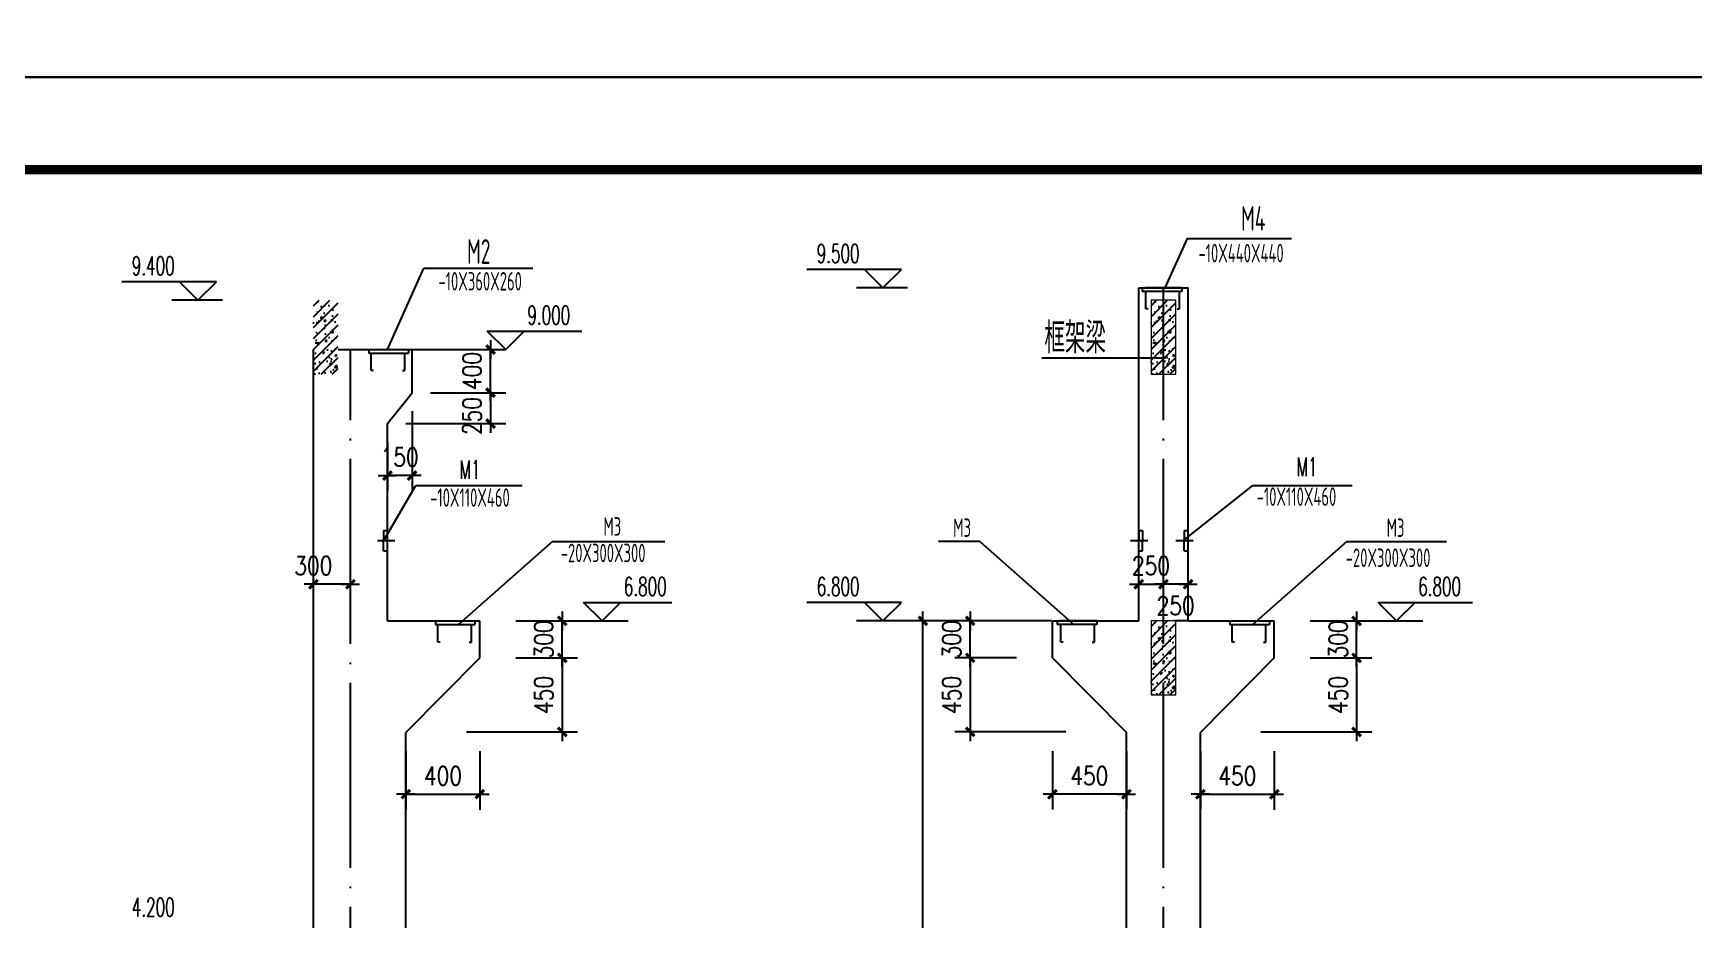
# Model space of a CAD drawing. Extents: x 2025205 to 2402328, y -557483 to 329036.
# Drawn here: x 2106551 to 2133483, y -19010 to -4634 of the extents above; entities that cross this region are included whole.
import ezdxf

# ---------------------------------------------------------------- set-up
doc = ezdxf.new("R2010")
doc.units = 0
doc.header["$LTSCALE"] = 1500
doc.header["$MEASUREMENT"] = 0
doc.linetypes.add('DOTE', pattern=[2.42, 2, -0.2, 0.02, -0.2])
for name, color, linetype in [('11', 3, 'Continuous'), ('DCL2', 4, 'Continuous'), ('DOTE', 252, 'DOTE'), ('PUB_DIM', 3, 'Continuous'), ('PUB_TEXT', 7, 'Continuous'), ('PUB_TITLE', 4, 'Continuous'), ('柱__钢筋标注', 7, 'Continuous'), ('柱子', 3, 'Continuous'), ('框架外形', 2, 'Continuous'), ('水平标注', 2, 'Continuous')]:
    doc.layers.add(name, color=color, linetype=linetype)
doc.layers.add('查找字符', color=1, linetype='ByLayer', lineweight=18)
doc.styles.add('_HZTXT', font='txt.shx', dxfattribs={"width": 0.8, "bigfont": 'hztxt.shx'})
doc.styles.add('DIM_FONT', font='SIMPLEX.shx', dxfattribs={"width": 0.8})
doc.styles.get("Standard").update_dxf_attribs({"font": 'TSSDENG', "width": 0.7, "bigfont": 'TSSDCHN'})
doc.styles.add('TSSD_DIMENSION', font='tssdeng.shx', dxfattribs={"width": 0.8, "bigfont": 'tssdchn.shx'})
doc.styles.add('中文说明', font='SIMPLEX.shx', dxfattribs={"width": 0.7, "bigfont": '0hztxt.shx'})
doc.dimstyles.new('DIMN', dxfattribs={"dimtxt": 300, "dimasz": 1, "dimexe": 250, "dimexo": 300, "dimgap": 150, "dimtad": 1, "dimdec": 0, "dimzin": 0, "dimdsep": 46, "dimtxsty": 'DIM_FONT', "dimblk": '_DIMX', "dimcen": 0.09, "dimclrt": 7, "dimadec": 0, "dimazin": 0, "dimtfac": 1, "dimtdec": 0, "dimtix": 1, "dimtmove": 2, "dimatfit": 3, "dimldrblk": '_DIMX', "dimfxl": 1, "dimtolj": 1, "dimtzin": 0, "dimarcsym": 0})

# ---------------------------------------------------------------- blocks, each defined once
blk = doc.blocks.new('_DIMX')
blk.add_line((-150, 0), (150, 0))
at = {"const_width": 50}
blk.add_lwpolyline([(-70, -70), (70, 70)], dxfattribs=at)
blk = doc.blocks.new('*D283')
at = {"layer": 'Defpoints', "color": 0, "transparency": 16777216}
for p in [(2121746, -14163), (2122797, -14163, 200), (2122797, -14763, 200)]:
    blk.add_point(p, dxfattribs=at)
at = {"layer": 'PUB_DIM', "color": 0, "lineweight": -2, "transparency": 16777216}
for p, q in [((2122497, -14163), (2121496, -14163)), ((2121746, -14162), (2121746, -14161)), ((2121746, -14763), (2121746, -14163)), ((2122497, -14763), (2121496, -14763)), ((2121746, -14764), (2121746, -14765))]:
    blk.add_line(p, q, dxfattribs=at)
for p, rotation in [((2121746, -14163), 270), ((2121746, -14763), 90)]:
    blk.add_blockref('_DIMX', p, dxfattribs=dict(at, rotation=rotation))
at = {"layer": 'PUB_DIM', "color": 7, "transparency": 16777216, "insert": (2121446, -14463), "char_height": 300, "attachment_point": 5, "rotation": 90, "style": 'DIM_FONT'}
blk.add_mtext('\\A1;300', dxfattribs=at)
blk = doc.blocks.new('*D284')
at = {"layer": 'Defpoints', "color": 0, "transparency": 16777216}
for p in [(2122797, -14763, 200), (2121746, -15963), (2123597, -15963, 200)]:
    blk.add_point(p, dxfattribs=at)
at = {"layer": 'PUB_DIM', "color": 0, "lineweight": -2, "transparency": 16777216}
for p, q in [((2122497, -14763), (2121496, -14763)), ((2121746, -14764), (2121746, -15962)), ((2123297, -15963), (2121496, -15963))]:
    blk.add_line(p, q, dxfattribs=at)
for p, rotation in [((2121746, -14763), 90), ((2121746, -15963), 270)]:
    blk.add_blockref('_DIMX', p, dxfattribs=dict(at, rotation=rotation))
at = {"layer": 'PUB_DIM', "color": 7, "transparency": 16777216, "insert": (2121446, -15363), "char_height": 300, "attachment_point": 5, "rotation": 90, "style": 'DIM_FONT'}
blk.add_mtext('\\A1;450', dxfattribs=at)
blk = doc.blocks.new('*D285')
at = {"layer": 'Defpoints', "color": 0, "transparency": 16777216}
for p in [(2112695, -9763, 200), (2113968, -9763), (2112695, -10463, 200)]:
    blk.add_point(p, dxfattribs=at)
at = {"layer": 'PUB_DIM', "color": 0, "lineweight": -2, "transparency": 16777216}
for p, q in [((2112995, -9763), (2114218, -9763)), ((2113968, -9762), (2113968, -9761)), ((2113968, -10463), (2113968, -9763)), ((2112995, -10463), (2114218, -10463)), ((2113968, -10464), (2113968, -10465))]:
    blk.add_line(p, q, dxfattribs=at)
for p, rotation in [((2113968, -9763), 270), ((2113968, -10463), 90)]:
    blk.add_blockref('_DIMX', p, dxfattribs=dict(at, rotation=rotation))
at = {"layer": 'PUB_DIM', "color": 7, "transparency": 16777216, "insert": (2113668, -10113), "char_height": 300, "attachment_point": 5, "rotation": 90, "style": 'DIM_FONT'}
blk.add_mtext('\\A1;400', dxfattribs=at)
blk = doc.blocks.new('*D286')
at = {"layer": 'Defpoints', "color": 0, "transparency": 16777216}
for p in [(2114078, -14163, 200), (2115130, -14163), (2114078, -14763, 200)]:
    blk.add_point(p, dxfattribs=at)
at = {"layer": 'PUB_DIM', "color": 0, "lineweight": -2, "transparency": 16777216}
for p, q in [((2114378, -14163), (2115380, -14163)), ((2115130, -14162), (2115130, -14161)), ((2115130, -14763), (2115130, -14163)), ((2114378, -14763), (2115380, -14763)), ((2115130, -14764), (2115130, -14765))]:
    blk.add_line(p, q, dxfattribs=at)
for p, rotation in [((2115130, -14163), 270), ((2115130, -14763), 90)]:
    blk.add_blockref('_DIMX', p, dxfattribs=dict(at, rotation=rotation))
at = {"layer": 'PUB_DIM', "color": 7, "transparency": 16777216, "insert": (2114830, -14463), "char_height": 300, "attachment_point": 5, "rotation": 90, "style": 'DIM_FONT'}
blk.add_mtext('\\A1;300', dxfattribs=at)
blk = doc.blocks.new('*D287')
at = {"layer": 'Defpoints', "color": 0, "transparency": 16777216}
for p in [(2114078, -14763, 200), (2113278, -15963, 200), (2115130, -15963)]:
    blk.add_point(p, dxfattribs=at)
at = {"layer": 'PUB_DIM', "color": 0, "lineweight": -2, "transparency": 16777216}
for p, q in [((2114378, -14763), (2115380, -14763)), ((2115130, -14764), (2115130, -15962)), ((2113578, -15963), (2115380, -15963))]:
    blk.add_line(p, q, dxfattribs=at)
for p, rotation in [((2115130, -14763), 90), ((2115130, -15963), 270)]:
    blk.add_blockref('_DIMX', p, dxfattribs=dict(at, rotation=rotation))
at = {"layer": 'PUB_DIM', "color": 7, "transparency": 16777216, "insert": (2114830, -15363), "char_height": 300, "attachment_point": 5, "rotation": 90, "style": 'DIM_FONT'}
blk.add_mtext('\\A1;450', dxfattribs=at)
blk = doc.blocks.new('*D291')
at = {"layer": 'Defpoints', "color": 0, "transparency": 16777216}
for p in [(2111095, -13568), (2111095, -13904, 200), (2111695, -13904)]:
    blk.add_point(p, dxfattribs=at)
at = {"layer": 'PUB_DIM', "color": 0, "lineweight": -2, "transparency": 16777216}
for p, q in [((2111095, -13604), (2111095, -13318)), ((2111695, -13604), (2111695, -13318)), ((2111694, -13568), (2111096, -13568))]:
    blk.add_line(p, q, dxfattribs=at)
at = {"layer": 'PUB_DIM', "color": 0, "lineweight": -2, "transparency": 16777216, "rotation": 180}
blk.add_blockref('_DIMX', (2111095, -13568), dxfattribs=at)
at = {"layer": 'PUB_DIM', "color": 0, "lineweight": -2, "transparency": 16777216}
blk.add_blockref('_DIMX', (2111695, -13568), dxfattribs=at)
at = {"layer": 'PUB_DIM', "color": 7, "transparency": 16777216, "insert": (2111095, -13268), "char_height": 300, "attachment_point": 5, "style": 'DIM_FONT'}
blk.add_mtext('\\A1;300', dxfattribs=at)
blk = doc.blocks.new('*D293')
at = {"layer": 'Defpoints', "color": 0, "transparency": 16777216}
for p in [(2112695, -10463, 200), (2112295, -10963, 200), (2113968, -10963)]:
    blk.add_point(p, dxfattribs=at)
at = {"layer": 'PUB_DIM', "color": 0, "lineweight": -2, "transparency": 16777216}
for p, q in [((2112995, -10463), (2114218, -10463)), ((2113968, -10464), (2113968, -10962)), ((2112595, -10963), (2114218, -10963))]:
    blk.add_line(p, q, dxfattribs=at)
for p, rotation in [((2113968, -10463), 90), ((2113968, -10963), 270)]:
    blk.add_blockref('_DIMX', p, dxfattribs=dict(at, rotation=rotation))
at = {"layer": 'PUB_DIM', "color": 7, "transparency": 16777216, "insert": (2113668, -10843), "char_height": 300, "attachment_point": 5, "rotation": 90, "style": 'DIM_FONT'}
blk.add_mtext('\\A1;250', dxfattribs=at)
blk = doc.blocks.new('*D295')
at = {"layer": 'Defpoints', "color": 0, "transparency": 16777216}
for p in [(2112695, -10463, 200), (2112295, -10963, 200), (2112295, -11807)]:
    blk.add_point(p, dxfattribs=at)
at = {"layer": 'PUB_DIM', "color": 0, "lineweight": -2, "transparency": 16777216}
for p, q in [((2112695, -10763), (2112695, -12057)), ((2112295, -11263), (2112295, -12057)), ((2112294, -11807), (2112293, -11807)), ((2112695, -11807), (2112295, -11807)), ((2112696, -11807), (2112697, -11807))]:
    blk.add_line(p, q, dxfattribs=at)
blk.add_blockref('_DIMX', (2112295, -11807), dxfattribs=at)
at = {"layer": 'PUB_DIM', "color": 0, "lineweight": -2, "transparency": 16777216, "rotation": 180}
blk.add_blockref('_DIMX', (2112695, -11807), dxfattribs=at)
at = {"layer": 'PUB_DIM', "color": 7, "transparency": 16777216, "insert": (2112495, -11507), "char_height": 300, "attachment_point": 5, "style": 'DIM_FONT'}
blk.add_mtext('\\A1;150', dxfattribs=at)
blk = doc.blocks.new('*D296')
at = {"layer": 'Defpoints', "color": 0, "transparency": 16777216}
for p in [(2126963, -14763, 200), (2126163, -15963, 200), (2128014, -15963)]:
    blk.add_point(p, dxfattribs=at)
at = {"layer": 'PUB_DIM', "color": 0, "lineweight": -2, "transparency": 16777216}
for p, q in [((2127263, -14763), (2128264, -14763)), ((2128014, -14764), (2128014, -15962)), ((2126463, -15963), (2128264, -15963))]:
    blk.add_line(p, q, dxfattribs=at)
for p, rotation in [((2128014, -14763), 90), ((2128014, -15963), 270)]:
    blk.add_blockref('_DIMX', p, dxfattribs=dict(at, rotation=rotation))
at = {"layer": 'PUB_DIM', "color": 7, "transparency": 16777216, "insert": (2127714, -15363), "char_height": 300, "attachment_point": 5, "rotation": 90, "style": 'DIM_FONT'}
blk.add_mtext('\\A1;450', dxfattribs=at)
blk = doc.blocks.new('*D297')
at = {"layer": 'Defpoints', "color": 0, "transparency": 16777216}
for p in [(2126963, -14163, 200), (2128014, -14163), (2126963, -14763, 200)]:
    blk.add_point(p, dxfattribs=at)
at = {"layer": 'PUB_DIM', "color": 0, "lineweight": -2, "transparency": 16777216}
for p, q in [((2127263, -14163), (2128264, -14163)), ((2128014, -14162), (2128014, -14161)), ((2128014, -14763), (2128014, -14163)), ((2127263, -14763), (2128264, -14763)), ((2128014, -14764), (2128014, -14765))]:
    blk.add_line(p, q, dxfattribs=at)
for p, rotation in [((2128014, -14163), 270), ((2128014, -14763), 90)]:
    blk.add_blockref('_DIMX', p, dxfattribs=dict(at, rotation=rotation))
at = {"layer": 'PUB_DIM', "color": 7, "transparency": 16777216, "insert": (2127714, -14463), "char_height": 300, "attachment_point": 5, "rotation": 90, "style": 'DIM_FONT'}
blk.add_mtext('\\A1;300', dxfattribs=at)
blk = doc.blocks.new('*D299')
at = {"layer": 'Defpoints', "color": 0, "transparency": 16777216}
for p in [(2123080, -15974), (2124280, -15974), (2123080, -16974)]:
    blk.add_point(p, dxfattribs=at)
at = {"layer": 'PUB_DIM', "color": 0, "lineweight": -2, "transparency": 16777216}
for p, q in [((2123080, -16274), (2123080, -17224)), ((2124280, -16274), (2124280, -17224)), ((2124279, -16974), (2123081, -16974))]:
    blk.add_line(p, q, dxfattribs=at)
at = {"layer": 'PUB_DIM', "color": 0, "lineweight": -2, "transparency": 16777216, "rotation": 180}
blk.add_blockref('_DIMX', (2123080, -16974), dxfattribs=at)
at = {"layer": 'PUB_DIM', "color": 0, "lineweight": -2, "transparency": 16777216}
blk.add_blockref('_DIMX', (2124280, -16974), dxfattribs=at)
at = {"layer": 'PUB_DIM', "color": 7, "transparency": 16777216, "insert": (2123680, -16674), "char_height": 300, "attachment_point": 5, "style": 'DIM_FONT'}
blk.add_mtext('\\A1;450', dxfattribs=at)
blk = doc.blocks.new('*D300')
at = {"layer": 'Defpoints', "color": 0, "transparency": 16777216}
for p in [(2124880, -13568), (2124880, -13904), (2125280, -13904)]:
    blk.add_point(p, dxfattribs=at)
at = {"layer": 'PUB_DIM', "color": 0, "lineweight": -2, "transparency": 16777216}
for p, q in [((2124880, -13604), (2124880, -13318)), ((2125280, -13604), (2125280, -13318)), ((2125279, -13568), (2124881, -13568))]:
    blk.add_line(p, q, dxfattribs=at)
at = {"layer": 'PUB_DIM', "color": 0, "lineweight": -2, "transparency": 16777216, "rotation": 180.0000000000041}
blk.add_blockref('_DIMX', (2124880, -13568), dxfattribs=at)
at = {"layer": 'PUB_DIM', "color": 0, "lineweight": -2, "transparency": 16777216}
blk.add_blockref('_DIMX', (2125280, -13568), dxfattribs=at)
at = {"layer": 'PUB_DIM', "color": 7, "transparency": 16777216, "insert": (2125080, -13916), "char_height": 300, "attachment_point": 5, "style": 'DIM_FONT'}
blk.add_mtext('\\A1;250', dxfattribs=at)
blk = doc.blocks.new('*D301')
at = {"layer": 'Defpoints', "color": 0, "transparency": 16777216}
for p in [(2124880, -13568), (2124480, -13904), (2124880, -13904)]:
    blk.add_point(p, dxfattribs=at)
at = {"layer": 'PUB_DIM', "color": 0, "lineweight": -2, "transparency": 16777216}
for p, q in [((2124480, -13604), (2124480, -13318)), ((2124880, -13604), (2124880, -13318)), ((2124479, -13568), (2124478, -13568)), ((2124480, -13568), (2124880, -13568)), ((2124881, -13568), (2124882, -13568))]:
    blk.add_line(p, q, dxfattribs=at)
blk.add_blockref('_DIMX', (2124480, -13568), dxfattribs=at)
at = {"layer": 'PUB_DIM', "color": 0, "lineweight": -2, "transparency": 16777216, "rotation": 180}
blk.add_blockref('_DIMX', (2124880, -13568), dxfattribs=at)
at = {"layer": 'PUB_DIM', "color": 7, "transparency": 16777216, "insert": (2124680, -13268), "char_height": 300, "attachment_point": 5, "style": 'DIM_FONT'}
blk.add_mtext('\\A1;250', dxfattribs=at)

msp = doc.modelspace()

# ---------------------------------------------------------------- hatches: boundary and pattern name
h = msp.add_hatch()
h.set_pattern_fill('钢筋混凝土', color=256, scale=50)
h.set_pattern_definition([(45, (-9e-10, 1170.69), (-88.388348, 88.388348), []), (50, (-9e-10, 1170.7), (358.63009, -31.376067), [37.5, -412.5]), (355, (-9e-10, 1170.7), (-69.37567, 376.09607), [30, -330]), (100.4514, (29.9, 1168.07), (289.25469, 344.71977), [31.870095, -350.571056]), (46.1842, (-9e-10, 1270.7), (533.62052, -82.75951), [56.25, -618.75]), (96.6356, (44.47, 1263.8), (467.33135, 487.05894), [47.80514, -525.8565]), (351.1842, (-9e-10, 1270.7), (467.33097, 487.0593), [45, -495]), (21, (50, 1245.7), (298.453526, -201.309445), [37.5, -412.5]), (326, (50, 1245.7), (121.657666, 362.57502), [30, -330]), (71.4514, (74.87, 1228.9), (420.111314, 161.26525), [31.870095, -350.571056]), (37.5, (-9e-10, 1170.69), (6.079928, 166.446927), [0, -326, 0, -335, 0, -331.25]), (7.5, (-9e-10, 1170.69), (131.534769, 197.205856), [0, -191, 0, -318.5, 0, -126.25]), (327.5, (-111.5, 1170.69), (266.911218, -11.277436), [0, -125, 0, -390, 0, -517.5]), (317.5, (-161.5, 1170.69), (291.593085, 50.05249), [0, -162.5, 0, -259, 0, -367.5])])
h.paths.add_polyline_path([(2111095.4, -10163.3), (2111495.4, -10163.3), (2111495.4, -8963.3), (2111095.4, -8963.3)])
h = msp.add_hatch()
h.set_pattern_fill('钢筋混凝土', color=256, scale=50)
h.set_pattern_definition([(45, (13584.59, 1170.69), (-88.388348, 88.388348), []), (50, (13584.6, 1170.7), (358.63009, -31.376067), [37.5, -412.5]), (355, (13584.6, 1170.7), (-69.37567, 376.09607), [30, -330]), (100.4514, (13614.47, 1168.07), (289.25469, 344.71977), [31.870095, -350.571056]), (46.1842, (13584.6, 1270.7), (533.62052, -82.75951), [56.25, -618.75]), (96.6356, (13629.06, 1263.8), (467.33135, 487.05894), [47.80514, -525.8565]), (351.1842, (13584.6, 1270.7), (467.33097, 487.0593), [45, -495]), (21, (13634.6, 1245.7), (298.453526, -201.309445), [37.5, -412.5]), (326, (13634.6, 1245.7), (121.657666, 362.57502), [30, -330]), (71.4514, (13659.46, 1228.9), (420.111314, 161.26525), [31.870095, -350.571056]), (37.5, (13584.59, 1170.69), (6.079928, 166.446927), [0, -326, 0, -335, 0, -331.25]), (7.5, (13584.59, 1170.69), (131.534769, 197.205856), [0, -191, 0, -318.5, 0, -126.25]), (327.5, (13473.09, 1170.69), (266.911218, -11.277436), [0, -125, 0, -390, 0, -517.5]), (317.5, (13423.1, 1170.69), (291.593085, 50.05249), [0, -162.5, 0, -259, 0, -367.5])])
h.paths.add_polyline_path([(2124680, -10163.3), (2125080, -10163.3), (2125080, -8963.3), (2124680, -8963.3)])
h = msp.add_hatch()
h.set_pattern_fill('钢筋混凝土', color=256, scale=50)
h.set_pattern_definition([(45, (13584.59, -4029.31), (-88.388348, 88.388348), []), (50, (13584.6, -4029.3), (358.63009, -31.376067), [37.5, -412.5]), (355, (13584.6, -4029.3), (-69.37567, 376.09607), [30, -330]), (100.4514, (13614.47, -4031.93), (289.25469, 344.71977), [31.870095, -350.571056]), (46.1842, (13584.6, -3929.3), (533.62052, -82.75951), [56.25, -618.75]), (96.6356, (13629.06, -3936.2), (467.33135, 487.05894), [47.80514, -525.8565]), (351.1842, (13584.6, -3929.3), (467.33097, 487.0593), [45, -495]), (21, (13634.6, -3954.3), (298.453526, -201.309445), [37.5, -412.5]), (326, (13634.6, -3954.3), (121.657666, 362.57502), [30, -330]), (71.4514, (13659.46, -3971.1), (420.111314, 161.26525), [31.870095, -350.571056]), (37.5, (13584.59, -4029.31), (6.079928, 166.446927), [0, -326, 0, -335, 0, -331.25]), (7.5, (13584.59, -4029.31), (131.534769, 197.205856), [0, -191, 0, -318.5, 0, -126.25]), (327.5, (13473.09, -4029.31), (266.911218, -11.277436), [0, -125, 0, -390, 0, -517.5]), (317.5, (13423.1, -4029.31), (291.593085, 50.05249), [0, -162.5, 0, -259, 0, -367.5])])
h.paths.add_polyline_path([(2124680, -15363.3), (2125080, -15363.3), (2125080, -14163.3), (2124680, -14163.3)])

# ---------------------------------------------------------------- linework, layer by layer
for p, q in [((2124539, -8763.3), (2124539, -8820.9)), ((2125180, -8820.9), (2124539, -8820.9)), ((2124595.7, -9105.7), (2124595.7, -8820.9)), ((2125144.2, -9105.7), (2125144.2, -8820.9)), ((2125180, -8763.3), (2125180, -8820.9)), ((2124635.4, -9105.7), (2124595.7, -9105.7)), ((2125104.6, -9105.7), (2125144.2, -9105.7)), ((2111995.4, -9763.3, 400), (2111995.4, -9820.9, 400)), ((2111995.4, -9820.9, 400), (2112636.4, -9820.9, 400)), ((2112031.1, -10105.7, 400), (2112031.1, -9820.9, 400)), ((2112579.6, -10105.7, 400), (2112579.6, -9820.9, 400)), ((2112636.4, -9763.3, 400), (2112636.4, -9820.9, 400)), ((2112070.8, -10105.7, 400), (2112031.1, -10105.7, 400)), ((2112540, -10105.7, 400), (2112579.6, -10105.7, 400)), ((2112231.2, -12698.5, 200), (2112295.4, -12698.5, 200)), ((2112231.2, -12698.5, 200), (2112231.2, -12863.3, 200)), ((2112231.2, -12698.5, 200), (2112231.2, -12863.3, 200)), ((2112231.2, -12698.5, 200), (2112295.4, -12698.5, 200)), ((2112231.2, -13028.1, 200), (2112231.2, -12863.3, 200)), ((2112231.2, -13028.1, 200), (2112231.2, -12863.3, 200)), ((2112231.2, -13028.1, 200), (2112231.2, -12863.3, 200)), ((2124480, -12698.5, 200), (2124544.2, -12698.5, 200)), ((2124480, -12698.5, 200), (2124480, -12863.3, 200)), ((2124480, -12698.5, 200), (2124480, -12863.3, 200)), ((2124480, -12698.5, 200), (2124544.2, -12698.5, 200)), ((2124480, -13028.1, 200), (2124480, -12863.3, 200)), ((2124480, -13028.1, 200), (2124480, -12863.3, 200)), ((2124480, -13028.1, 200), (2124480, -12863.3, 200)), ((2124544.2, -12698.5, 200), (2124544.2, -12863.3, 200)), ((2124544.2, -12698.5, 200), (2124544.2, -12863.3, 200)), ((2124544.2, -13028.1, 200), (2124544.2, -12863.3, 200)), ((2124544.2, -13028.1, 200), (2124544.2, -12863.3, 200)), ((2124544.2, -13028.1, 200), (2124544.2, -12863.3, 200)), ((2125215.8, -12698.5, 200), (2125280, -12698.5, 200)), ((2125215.8, -12698.5, 200), (2125215.8, -12863.3, 200)), ((2125215.8, -12698.5, 200), (2125215.8, -12863.3, 200)), ((2125215.8, -12698.5, 200), (2125280, -12698.5, 200)), ((2125215.8, -13028.1, 200), (2125215.8, -12863.3, 200)), ((2125215.8, -13028.1, 200), (2125215.8, -12863.3, 200)), ((2125215.8, -13028.1, 200), (2125215.8, -12863.3, 200)), ((2112231.2, -13028.1, 200), (2112295.4, -13028.1, 200)), ((2112231.2, -13028.1, 200), (2112295.4, -13028.1, 200)), ((2112231.2, -13028.1, 200), (2112295.4, -13028.1, 200)), ((2124480, -13028.1, 200), (2124544.2, -13028.1, 200)), ((2124480, -13028.1, 200), (2124544.2, -13028.1, 200)), ((2124480, -13028.1, 200), (2124544.2, -13028.1, 200)), ((2125215.8, -13028.1, 200), (2125280, -13028.1, 200)), ((2125215.8, -13028.1, 200), (2125280, -13028.1, 200)), ((2125215.8, -13028.1, 200), (2125280, -13028.1, 200)), ((2113074.9, -14163.3, 200), (2113074.9, -14220.9, 200)), ((2113074.9, -14220.9, 200), (2113715.9, -14220.9, 200)), ((2113110.7, -14505.7, 200), (2113110.7, -14220.9, 200)), ((2113659.1, -14505.7, 200), (2113659.1, -14220.9, 200)), ((2113715.9, -14163.3, 200), (2113715.9, -14220.9, 200)), ((2123159.5, -14163.3, 200), (2123159.5, -14220.9, 200)), ((2123800.5, -14220.9, 200), (2123159.5, -14220.9, 200)), ((2123216.2, -14505.7, 200), (2123216.2, -14220.9, 200)), ((2123764.7, -14505.7, 200), (2123764.7, -14220.9, 200)), ((2123800.5, -14163.3, 200), (2123800.5, -14220.9, 200)), ((2125280, -14163.3, 200), (2125062.8, -14163.3, 200)), ((2125959.5, -14163.3, 200), (2125959.5, -14220.9, 200)), ((2125959.5, -14220.9, 200), (2126600.5, -14220.9, 200)), ((2125995.2, -14505.7, 200), (2125995.2, -14220.9, 200)), ((2126543.7, -14505.7, 200), (2126543.7, -14220.9, 200)), ((2126600.5, -14163.3, 200), (2126600.5, -14220.9, 200)), ((2113150.3, -14505.7, 200), (2113110.7, -14505.7, 200)), ((2113619.5, -14505.7, 200), (2113659.1, -14505.7, 200)), ((2123255.9, -14505.7, 200), (2123216.2, -14505.7, 200)), ((2123725.1, -14505.7, 200), (2123764.7, -14505.7, 200)), ((2126034.9, -14505.7, 200), (2125995.2, -14505.7, 200)), ((2126504.1, -14505.7, 200), (2126543.7, -14505.7, 200))]:
    msp.add_line(p, q)
at = {"layer": '11'}
for p, q in [((2125180, -8763.3), (2124580, -8763.3)), ((2111995.4, -9763.3, 400), (2112595.4, -9763.3, 400)), ((2113074.9, -14163.3, 200), (2113674.9, -14163.3, 200)), ((2123800.5, -14163.3, 200), (2123200.5, -14163.3, 200)), ((2125959.5, -14163.3, 200), (2126559.5, -14163.3, 200))]:
    msp.add_line(p, q, dxfattribs=at)
at = {"layer": 'DCL2'}
for p, q in [((2125264, -7963.1), (2124903.6, -8763.3)), ((2125264, -7963.1), (2126959.3, -7963.1)), ((2112295.4, -9763.3, 400), (2112885.3, -8445.5, 400)), ((2112885.3, -8445.5, 400), (2114656.6, -8445.5, 400)), ((2122909.8, -9897, -200), (2124915.2, -9897, -200)), ((2112247.8, -12836.6, -1400), (2112754.4, -11970, -1400)), ((2112754.4, -11970, -1400), (2114478.4, -11970, -1400)), ((2125232.4, -12836.6, -1400), (2126331.3, -11970, -1400)), ((2126331.3, -11970, -1400), (2127943.5, -11970, -1400)), ((2114973.2, -12874.8), (2113446.1, -14220.9, 200)), ((2114973.2, -12874.8), (2116797.2, -12874.8)), ((2121902.2, -12874.8), (2121234.9, -12874.8)), ((2121902.2, -12874.8), (2123429.2, -14220.9, 200)), ((2127857.8, -12874.8), (2126330.7, -14220.9, 200)), ((2127857.8, -12874.8), (2129474.9, -12874.8))]:
    msp.add_line(p, q, dxfattribs=at)
at = {"layer": 'DOTE'}
for p, q in [((2124880, -32687.5, 200), (2124880, -8763.3)), ((2111695.4, -32687.5, 400), (2111695.4, -9763.3, 400))]:
    msp.add_line(p, q, dxfattribs=at)
at = {"layer": 'PUB_DIM'}
for p, q in [((2120030.6, -8463.3, -200), (2119098.3, -8463.3, -200)), ((2120030.6, -8463.3, -200), (2120330.6, -8763.3, -200)), ((2120630.6, -8463.3, -200), (2120030.6, -8463.3, -200)), ((2120330.6, -8763.3, -200), (2120630.6, -8463.3, -200)), ((2108921.9, -8663.3), (2107989.7, -8663.3)), ((2108921.9, -8663.3), (2109221.9, -8963.3)), ((2109521.9, -8663.3), (2108921.9, -8663.3)), ((2109221.9, -8963.3), (2109521.9, -8663.3)), ((2120728.5, -8763.3, -200), (2119905.7, -8763.3, -200)), ((2109619.9, -8963.3), (2108797.1, -8963.3)), ((2114214.3, -9763.3, 400), (2113914.3, -9463.3, 400)), ((2113914.3, -9463.3, 400), (2114514.3, -9463.3, 400)), ((2114514.3, -9463.3, 400), (2114214.3, -9763.3, 400)), ((2114514.3, -9463.3, 400), (2115446.6, -9463.3, 400)), ((2112695.4, -9763.3, 400), (2113188, -9763.3, 400)), ((2115777.5, -14163.3), (2115477.5, -13863.3)), ((2115477.5, -13863.3), (2116077.5, -13863.3)), ((2116077.5, -13863.3), (2115777.5, -14163.3)), ((2116077.5, -13863.3), (2116909.8, -13863.3)), ((2120030.6, -13863.3), (2119098.3, -13863.3)), ((2120030.6, -13863.3), (2120330.6, -14163.3)), ((2120630.6, -13863.3), (2120030.6, -13863.3)), ((2120330.6, -14163.3), (2120630.6, -13863.3)), ((2128362.1, -13863.3), (2128962.1, -13863.3)), ((2128662.1, -14163.3), (2128362.1, -13863.3)), ((2128962.1, -13863.3), (2128662.1, -14163.3)), ((2128962.1, -13863.3), (2129894.4, -13863.3)), ((2115379.6, -14163.3), (2116202.4, -14163.3)), ((2120728.5, -14163.3), (2119905.7, -14163.3)), ((2128264.2, -14163.3), (2129087, -14163.3))]:
    msp.add_line(p, q, dxfattribs=at)
at = {"layer": 'PUB_TITLE', "linetype": 'ByBlock'}
for points in [[(2066227.3, -5346.5), (2177677.3, -5346.5), (2177677.3, 57653.5), (2066227.3, 57653.5)], [(2066227.3, -68346.5), (2177677.3, -68346.5), (2177677.3, -5346.5), (2066227.3, -5346.5)]]:
    msp.add_lwpolyline(points, close=True, dxfattribs=at)
at = {"layer": 'PUB_TITLE', "linetype": 'ByBlock', "const_width": 150}
msp.add_lwpolyline([(2069977.3, -66846.5), (2176177.3, -66846.5), (2176177.3, -6846.5), (2069977.3, -6846.5)], close=True, dxfattribs=at)
at = {"layer": '查找字符'}
msp.add_lwpolyline([(2124680, -10163.3), (2125080, -10163.3), (2125080, -8963.3), (2124680, -8963.3)], close=True, dxfattribs=at)
at = {"layer": '查找字符', "elevation": 200}
msp.add_lwpolyline([(2124680, -15363.3), (2125080, -15363.3), (2125080, -14163.3), (2124680, -14163.3)], close=True, dxfattribs=at)
at = {"layer": '柱子'}
for p, q in [((2124480, -8763.3), (2125280, -8763.3)), ((2124480, -14163.3, 200), (2124480, -8763.3)), ((2125280, -14163.3, 200), (2125280, -8763.3)), ((2111095.4, -14163.3, 200), (2111095.4, -9763.3, 400)), ((2111495.4, -9763.3, 400), (2112695.4, -9763.3, 400)), ((2112695.4, -10463.3, 400), (2112695.4, -9763.3, 400)), ((2125280, -14163.3, 200), (2125280, -10163.3)), ((2112295.4, -10963.3, 400), (2112695.4, -10463.3, 400)), ((2112295.4, -14163.3, 200), (2112295.4, -10963.3, 400)), ((2112295.4, -14163.3, 200), (2112295.4, -10963.3, 400)), ((2111095.4, -30492.6, 400), (2111095.4, -14163.3, 200)), ((2111095.4, -30492.6, 400), (2111095.4, -14163.3, 200)), ((2112295.4, -14163.3, 200), (2113795.4, -14163.3, 200)), ((2113795.4, -14763.3, 200), (2113795.4, -14163.3, 200)), ((2123080, -14163.3, 200), (2124480, -14163.3, 200)), ((2123080, -14763.3, 200), (2123080, -14163.3, 200)), ((2125280, -14163.3, 200), (2126680, -14163.3, 200)), ((2126680, -14763.3, 200), (2126680, -14163.3, 200)), ((2113795.4, -14763.3, 200), (2112595.4, -15974.3, -1.8)), ((2123080, -14763.3, 200), (2124280, -15974.3, -1.8)), ((2126680, -14763.3, 200), (2125480, -15974.3, -1.8)), ((2112595.4, -30492.6, 400), (2112595.4, -15974.3, 200)), ((2112595.4, -30492.6, 400), (2112595.4, -15974.3, 200)), ((2124280, -30492.6, 200), (2124280, -15974.3, 200)), ((2124280, -30492.6, 200), (2124280, -15974.3, 200)), ((2125480, -30492.6, 200), (2125480, -15974.3, 200)), ((2125480, -30492.6, 200), (2125480, -15974.3, 200))]:
    msp.add_line(p, q, dxfattribs=at)
at = {"layer": '框架外形'}
for p, q in [((2112418.1, -12863.3, 200), (2112135.7, -12863.3, 200)), ((2112418.1, -12863.3, 200), (2112135.7, -12863.3, 200)), ((2112418.1, -12863.3, 200), (2112135.7, -12863.3, 200)), ((2124630.2, -12863.3, 200), (2124347.7, -12863.3, 200)), ((2124630.2, -12863.3, 200), (2124347.7, -12863.3, 200)), ((2124630.2, -12863.3, 200), (2124347.7, -12863.3, 200)), ((2125366, -12863.3, 200), (2125083.5, -12863.3, 200)), ((2125366, -12863.3, 200), (2125083.5, -12863.3, 200)), ((2125366, -12863.3, 200), (2125083.5, -12863.3, 200))]:
    msp.add_line(p, q, dxfattribs=at)

# ---------------------------------------------------------------- texts
at = {"layer": 'PUB_DIM', "style": 'DIM_FONT', "width": 0.6}
for s, p in [('9.500', (2119258.6, -8356.3, -200)), ('9.400', (2108150, -8556.3)), ('9.000', (2114566.3, -9356.3, 400)), ('6.800', (2116129.5, -13756.3)), ('6.800', (2119258.6, -13756.3)), ('6.800', (2129014.1, -13756.3)), ('4.200', (2108150, -18956.3))]:
    msp.add_text(s, height=300, dxfattribs=at).set_placement(p)
at = {"layer": 'PUB_TEXT', "width": 0.6}
for s, p in [('-10X440X440', (2125449.8, -8349.8, -1600)), ('-10X360X260', (2113124.2, -8806.3, -1200)), ('-10X110X460', (2112989.2, -12312.5, -1400)), ('-10X110X460', (2126393.9, -12298.6, -1400)), ('M3', (2115798.8, -12781.5)), ('M3', (2121472.4, -12802)), ('M3', (2128502.1, -12802)), ('-20X300X300', (2115107.6, -13211.9, -1400)), ('-20X300X300', (2127838.1, -13288.9, -1400))]:
    msp.add_text(s, height=300, dxfattribs=at).set_placement(p)
at = {"layer": 'PUB_TEXT', "style": '_HZTXT', "width": 0.6}
for p in [(2113465.1, -11860.1, 200), (2127042, -11816.1, 200)]:
    msp.add_text('M1', height=300, dxfattribs=at).set_placement(p)
at = {"layer": '柱__钢筋标注', "style": 'TSSD_DIMENSION', "width": 0.6}
for s, p in [('M4', (2126139.7, -7837.1)), ('M2', (2113586.7, -8373.9, 400))]:
    msp.add_text(s, height=400, dxfattribs=at).set_placement(p)
at = {"layer": '水平标注', "color": 3, "style": '中文说明', "width": 0.7}
msp.add_text('框架梁', height=500, dxfattribs=at).set_placement((2122951.8, -9824.2, 1839.2))

# ---------------------------------------------------------------- dimensions: what is measured, and where the dimension line sits
at = {"layer": 'PUB_DIM'}
for p1, p2, distance, text, picture, middle in [((2112695.4, -10463.3, 400), (2112695.4, -9763.3, 400), -1272.3, '400', '*D285', (2113667.7, -10113.3, 200)), ((2124480, -13904.3, 200), (2124880, -13904.3, 200), 336, '250', '*D301', (2124680, -13268.3, 200)), ((2114078.5, -14763.3, 200), (2114078.5, -14163.3, 200), -1051.1, '300', '*D286', (2114829.6, -14463.3)), ((2122796.9, -14763.3, 200), (2122796.9, -14163.3, 200), 1051.1, '300', '*D283', (2121445.8, -14463.3)), ((2126963.1, -14763.3, 200), (2126963.1, -14163.3, 200), -1051.1, '300', '*D297', (2127714.2, -14463.3)), ((2124280, -15974.3, -1.8), (2123080, -15974.3, -1.8), 1000, '450', '*D299', (2123680, -16674.3, -1.8))]:
    dim = msp.add_aligned_dim(p1=p1, p2=p2, distance=distance, text=text, dimstyle='DIMN', dxfattribs=at)
    dim.commit()
    dim.dimension.update_dxf_attribs({"geometry": picture, "text_midpoint": middle})
dim = msp.add_linear_dim(base=(2112295.4, -11806.8, 200), p1=(2112695.4, -10463.3, 400), p2=(2112295.4, -10963.3, 400), text='150', dimstyle='DIMN', dxfattribs=at)
dim.commit()
dim.dimension.update_dxf_attribs({"geometry": '*D295', "text_midpoint": (2112495.4, -11506.8, 200)})
for base, p1, p2, angle, text, picture, middle, dimtype in [((2113967.7, -10963.3, 200), (2112695.4, -10463.3, 400), (2112295.4, -10963.3, 400), 90, '250', '*D293', (2113667.7, -10843.4, 200), 160), ((2111095.4, -13568.3), (2111695.4, -13904.3), (2111095.4, -13904.3, 200), 180, '300', '*D291', (2111095.4, -13268.3), 161), ((2124880, -13568.3, 200), (2125280, -13904.3, 200), (2124880, -13904.3, 200), 180, '250', '*D300', (2125080, -13916.4, 200), 161)]:
    dim = msp.add_linear_dim(base=base, p1=p1, p2=p2, angle=angle, text=text, dimstyle='DIMN', dxfattribs=at)
    dim.commit()
    dim.dimension.update_dxf_attribs({"geometry": picture, "text_midpoint": middle, "dimtype": dimtype})
for p1, p2, distance, text in [((2123366.3, -28163.3), (2123366.3, -14163.3), 2387.8, '7000'), ((2112595.4, -15974.3, -1.8), (2113795.4, -15974.3, -1.8), -1000, '400'), ((2125480, -15974.3, -1.8), (2126680, -15974.3, -1.8), -1000, '450')]:
    msp.add_aligned_dim(p1=p1, p2=p2, distance=distance, text=text, dimstyle='DIMN', dxfattribs=at).render()
for base, p1, p2, angle, picture, middle in [((2115129.6, -15963.3), (2114078.5, -14763.3, 200), (2113278.5, -15963.3, 200), 90, '*D287', (2114829.6, -15363.3)), ((2121745.8, -15963.3), (2122796.9, -14763.3, 200), (2123596.9, -15963.3, 200), 270, '*D284', (2121445.8, -15363.3)), ((2128014.2, -15963.3), (2126963.1, -14763.3, 200), (2126163.1, -15963.3, 200), 90, '*D296', (2127714.2, -15363.3))]:
    dim = msp.add_linear_dim(base=base, p1=p1, p2=p2, angle=angle, text='450', dimstyle='DIMN', dxfattribs=at)
    dim.commit()
    dim.dimension.update_dxf_attribs({"geometry": picture, "text_midpoint": middle})

doc.saveas('drawing.dxf')
